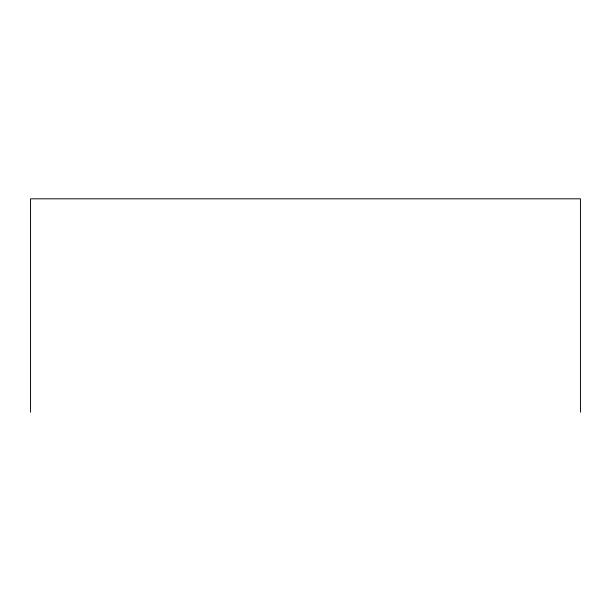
<?xml version="1.0" encoding="UTF-8"?>
<svg xmlns="http://www.w3.org/2000/svg" width="611" height="611" viewBox="0 0 611 611"><rect width="100%" height="100%" fill="white"/><g stroke="black" fill="none" stroke-linecap="round" stroke-linejoin="round"><path stroke-width="0.92" d="M580.45 412.188L580.45 198.812L30.55 198.812L30.55 412.188"/></g></svg>
